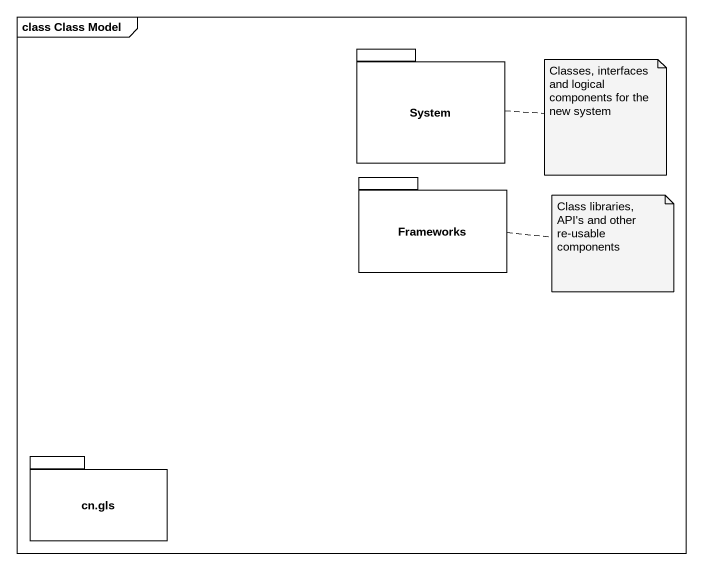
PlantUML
@startuml
mainframe class Class Model
package System {
}
package Frameworks {
}
package "cn.gls" as cn_gls {
}
note right of System : Classes, interfaces and logical components for the new system
note right of Frameworks : Class libraries, API's and other re-usable components
@enduml
